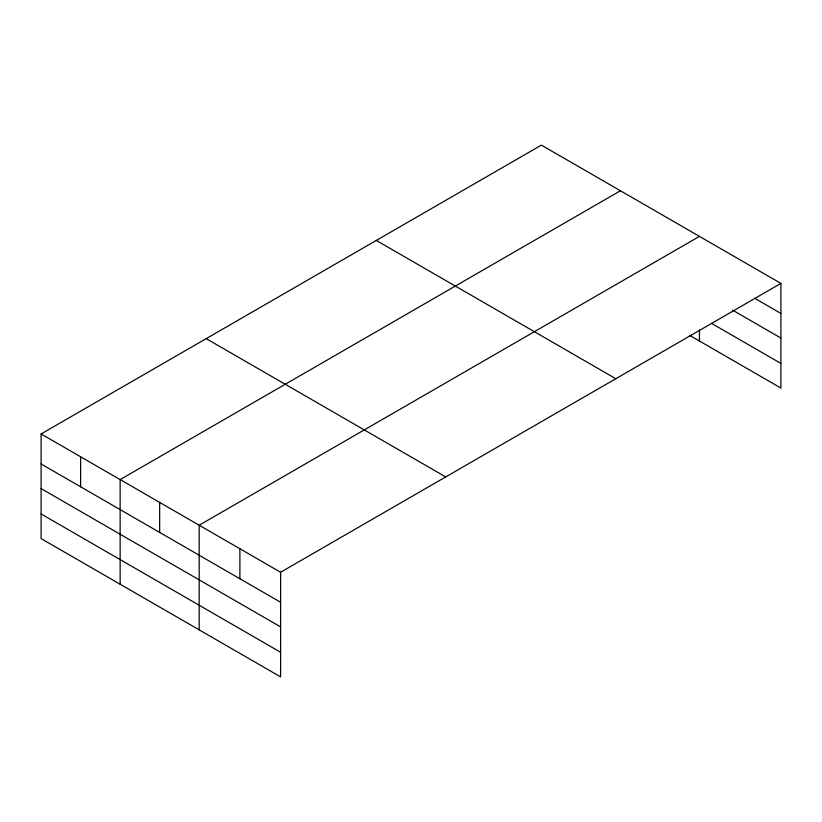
<?xml version="1.0" encoding="UTF-8"?>
<svg xmlns="http://www.w3.org/2000/svg" width="822" height="822" viewBox="0 0 822 822"><rect width="100%" height="100%" fill="white"/><g stroke="black" fill="none" stroke-linecap="round" stroke-linejoin="round"><path stroke-width="1.23" d="M689.586 335.325L780.9 388.046L780.9 283.405L541.39 145.124L41.1 433.954L41.1 538.595L280.61 676.876L280.61 572.246L41.1 433.954M620.425 190.755L120.135 479.596L120.135 584.226M699.46 236.387L199.181 525.227L199.181 629.858M280.61 572.246L780.9 283.405M754.493 298.17L780.9 313.418M732.484 310.089L780.9 338.048M711.575 323.385L780.9 363.416M376.291 240.435L615.801 378.716M206.199 338.643L445.709 476.924M41.1 463.968L280.61 602.259M41.1 488.597L280.61 626.878M41.1 513.966L280.61 652.257M699.46 329.941L699.46 341.027M239.901 548.736L239.901 578.75M159.663 502.406L159.663 532.42M80.618 456.775L80.618 486.788"/></g></svg>
